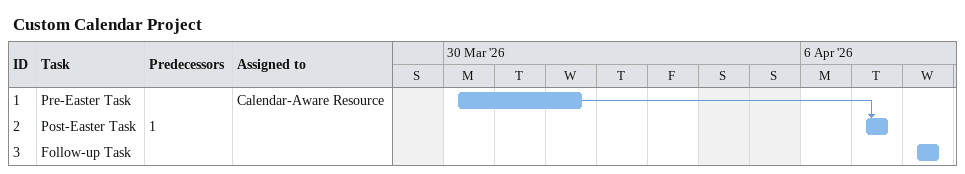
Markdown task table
Custom Calendar Project

| ID | Task | Start | Finish | Predecessors | Resources |
|---|---|---|---|---|---|
| 1 | Pre-Easter Task | 2026-03-30 | 2026-04-01 |  | Calendar-Aware Resource |
| 2 | Post-Easter Task | 2026-04-07 | 2026-04-07 | 1 |  |
| 3 | Follow-up Task | 2026-04-08 | 2026-04-08 |  |  |
